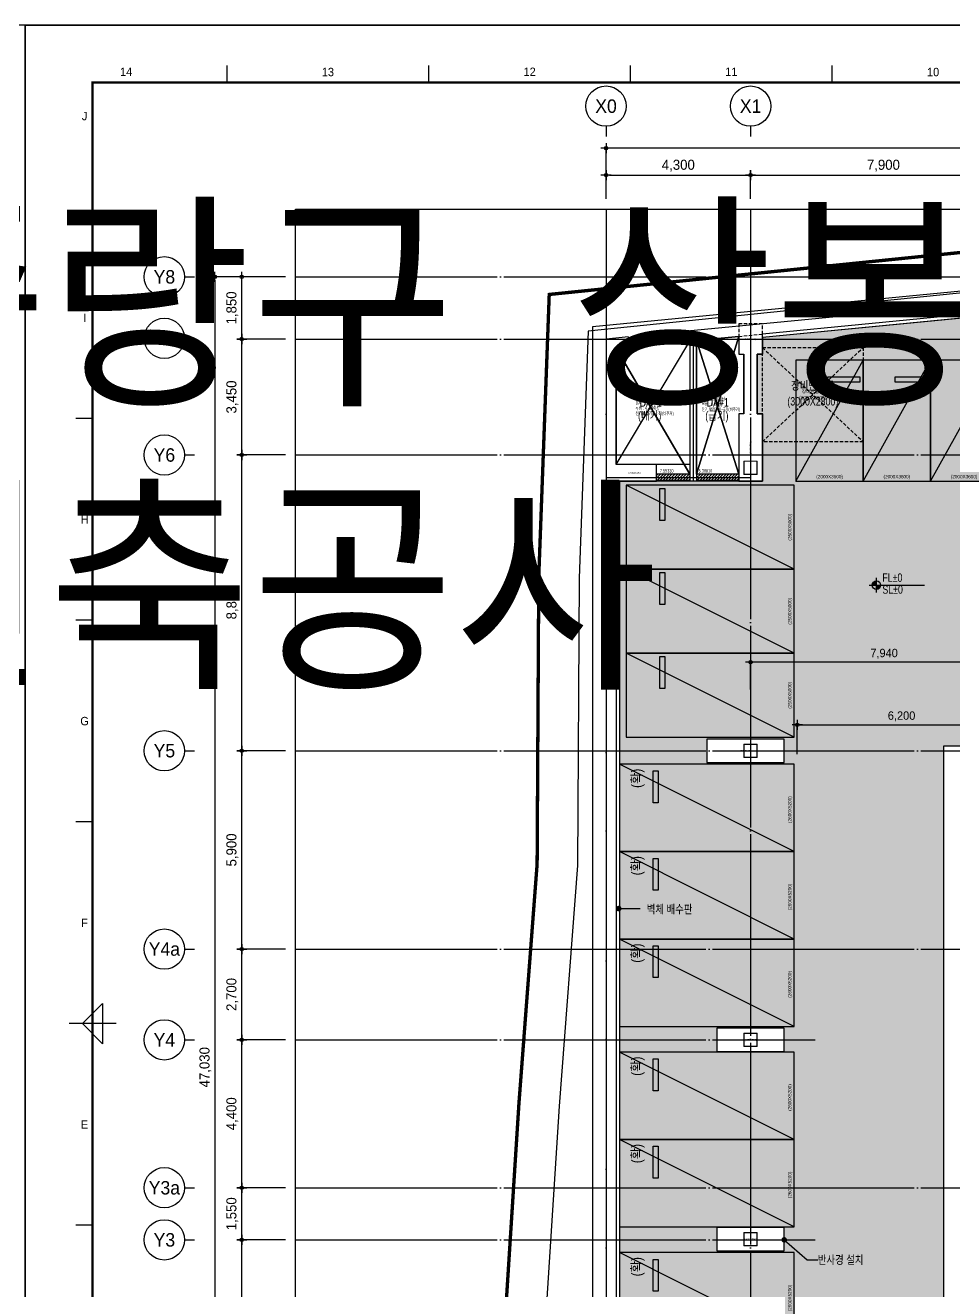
# Model space of a CAD drawing. Header units: millimetres. Extents: x 0 to 1390178, y 0 to 110113.
# Drawn here: x 84000 to 111612, y 21755 to 59400 of the extents above; entities that cross this region are included whole.
import ezdxf
from ezdxf.enums import TextEntityAlignment as Align
from ezdxf.xclip import XClip

# ---------------------------------------------------------------- set-up
doc = ezdxf.new("R2018")
doc.units = ezdxf.units.MM
doc.header["$LTSCALE"] = 100
doc.header["$XCLIPFRAME"] = 0
for name, pattern in [('X - 평면도$0$CEN', [62, 60, -1, 0, -1]), ('X - 평면도$0$HID', [1.5, 1, -0.5]), ('X - 평면도$0$PHANTOM2', [50, 40, -2, 2, -2, 2, -2])]:
    doc.linetypes.add(name, pattern=pattern)
doc.layers.get('DEFPOINTS').update_dxf_attribs({"color": 145})
for name, color, linetype in [('AA-XXXX-DIMS', 7, 'Continuous'), ('AA-XXXX-TEXT', 3, 'Continuous'), ('DIM', 7, 'Continuous'), ('SYM', 7, 'Continuous'), ('X - SHEET$0$AA-BORD-FORM', 7, 'Continuous'), ('X - SHEET$0$AA-BORD-TEXT', 3, 'Continuous'), ('X - 평면도$0$! □-COL', 2, 'Continuous'), ('X - 평면도$0$0-구역계', 1, 'Continuous'), ('X - 평면도$0$A-FIN', 8, 'Continuous'), ('X - 평면도$0$A-OPEN', 9, 'X - 평면도$0$CEN'), ('X - 평면도$0$AA-EL-PCN4', 4, 'Continuous'), ('X - 평면도$0$AA-WAXM-BLOK', 3, 'Continuous'), ('X - 평면도$0$AA-WAXM-CONC', 2, 'Continuous'), ('X - 평면도$0$AA-XXXX-CNTL', 1, 'X - 평면도$0$CEN'), ('X - 평면도$0$AA-XXXX-FINL', 6, 'Continuous'), ('X - 평면도$0$AA-XXXX-PARK', 8, 'Continuous'), ('X - 평면도$0$AA-XXXX-PATT', 8, 'Continuous'), ('X - 평면도$0$H7', 7, 'X - 평면도$0$HID'), ('X - 평면도$0$TEXT', 3, 'Continuous'), ('X - 평면도$0$벽배수판', 6, 'Continuous'), ('X - 평면도$0$장비반입구', 7, 'X - 평면도$0$HID')]:
    doc.layers.add(name, color=color, linetype=linetype)
doc.layers.add('X - 평면도$0$AA-XXXX-H', color=195, linetype='Continuous', plot=False)
doc.layers.add('X - 평면도$0$DEFPOINT', color=163, linetype='Continuous', plot=False)
doc.styles.add('HAUD01', font='Dotum.ttf')
doc.styles.get("Standard").update_dxf_attribs({"font": 'Dotum.ttf'})
doc.styles.add('X - SHEET$0$HAUD01', font='Dotum.ttf')
doc.styles.add('X - 평면도$0$HAUD01', font='Dotum.ttf')
doc.styles.add('X - 평면도$0$STANDARD', font='Dotum.ttf')
doc.dimstyles.new('HAUD-100', dxfattribs={"dimscale": 100, "dimtxt": 3, "dimasz": 1, "dimexe": 0, "dimexo": 3, "dimgap": 1, "dimtad": 1, "dimdec": 0, "dimdsep": 46, "dimlunit": 6, "dimtxsty": 'HAUD01', "dimblk": 'DIMDOT', "dimcen": 2.5, "dimdle": 1.5, "dimclrd": 7, "dimclre": 7, "dimclrt": 3, "dimadec": 0, "dimazin": 0, "dimtfac": 1, "dimtdec": 0, "dimtix": 1, "dimtmove": 2, "dimatfit": 3, "dimfxl": 1, "dimtvp": 1, "dimtolj": 1, "dimtzin": 0, "dimarcsym": 0})
doc.dimstyles.new('HAUD-80', dxfattribs={"dimscale": 100, "dimtxt": 2.5, "dimasz": 0.5, "dimexe": 0, "dimexo": 1.5, "dimgap": 1, "dimtad": 1, "dimdec": 0, "dimdsep": 46, "dimlunit": 6, "dimtxsty": 'HAUD01', "dimblk": 'Z_DOT', "dimcen": 2.5, "dimdle": 1.5, "dimclrd": 7, "dimclre": 7, "dimclrt": 4, "dimadec": 0, "dimazin": 0, "dimtfac": 1, "dimtdec": 0, "dimtix": 1, "dimtmove": 2, "dimatfit": 3, "dimfxl": 1, "dimtvp": 1, "dimtolj": 1, "dimtzin": 0, "dimarcsym": 0})

# ---------------------------------------------------------------- blocks, each defined once
blk = doc.blocks.new('X - SHEET$0$HAUDsheetV')
at = {"layer": 'X - SHEET$0$AA-BORD-FORM', "color": 2}
for p, q in [((61, 577), (61, 582)), ((121, 577), (121, 582)), ((181, 577), (181, 582)), ((241, 577), (241, 582)), ((21, 537), (16, 537)), ((21, 477), (16, 477)), ((21, 417), (16, 417)), ((21, 357), (16, 357)), ((28, 297), (14, 297)), ((21, 237), (16, 237))]:
    blk.add_line(p, q, dxfattribs=at)
at = {"layer": 'X - SHEET$0$AA-BORD-FORM', "color": 1}
blk.add_lwpolyline([(1, 0), (841, 0), (841, 594), (1, 594)], close=True, dxfattribs=at)
at = {"layer": 'X - SHEET$0$AA-BORD-FORM', "color": 2, "const_width": 0.682}
blk.add_lwpolyline([(21, 17), (21, 577), (821, 577), (821, 17)], close=True, dxfattribs=at)
at = {"layer": 'X - SHEET$0$AA-BORD-FORM', "color": 2}
blk.add_lwpolyline([(24, 291), (18, 297), (24, 303)], close=True, dxfattribs=at)
at = {"layer": 'X - SHEET$0$AA-BORD-TEXT', "color": 7, "style": 'X - SHEET$0$HAUD01'}
for s, p in [('14', (31, 580.17)), ('13', (91, 580.1)), ('12', (151, 580.17)), ('11', (211, 580.17)), ('10', (271, 580.1)), ('J', (18.63, 567)), ('I', (18.67, 507)), ('H', (18.63, 447)), ('G', (18.63, 387)), ('F', (18.61, 327)), ('E', (18.61, 267))]:
    blk.add_text(s, height=2.5, dxfattribs=at).set_placement(p, align=Align.MIDDLE_CENTER)
at = {"layer": 'X - SHEET$0$AA-BORD-TEXT', "color": 3, "style": 'X - SHEET$0$HAUD01'}
for tag, p in [('PJCode', (786, 567.94)), ('작성자', (786.11, 194.82)), ('검토자', (786.11, 181.82)), ('최종검토자', (786.11, 168.82)), ('승인자', (786.11, 155.82)), ('일자', (786.83, 144.02)), ('개정번호', (812, 65.92))]:
    blk.add_attdef(tag, text='', height=3, dxfattribs=at).set_placement(p, align=Align.MIDDLE_CENTER)
at = {"layer": 'X - SHEET$0$AA-BORD-TEXT', "color": 3, "lineweight": 30, "flags": 104}
blk.add_attdef('PJTitle', text='', height=4, dxfattribs=at).set_placement((787.25, 536.62), align=Align.MIDDLE_CENTER)
blk = doc.blocks.new('X - SHEET')
ref = blk.add_blockref('X - SHEET$0$HAUDsheetV', (-100, 0), dxfattribs=dict(xscale=100, yscale=100, zscale=100))
lines = blk.add_mtext('중랑구 상봉동 116-49번지 일원 2030 청년주택 \\P신축공사', dxfattribs={"layer": 'X - SHEET$0$AA-BORD-TEXT', "color": 3, "insert": (78625, 53662), "char_height": 5056.52, "attachment_point": 1})
ref.add_attrib('PJTitle', '', (78625, 53662), dxfattribs={"flags": 104}).embed_mtext(lines)
blk = doc.blocks.new('DIMDOT')
at = {"layer": 'AA-XXXX-DIMS'}
for p, q in [((-1.5, 0), (1.5, 0)), ((0, -1.5), (0, 1.5))]:
    blk.add_line(p, q, dxfattribs=at)
for radius in [0.5, 0.25]:
    blk.add_circle((0, 0), radius, dxfattribs=at)
blk = doc.blocks.new('*D262')
at = {"color": 7, "lineweight": -2, "transparency": 16777216}
for p, q in [((-41817, 35787), (-41817, 36498)), ((-41717, 36498), (-34017, 36498)), ((-33917, 35787), (-33917, 36498))]:
    blk.add_line(p, q, dxfattribs=at)
at = {"layer": 'DEFPOINTS', "color": 0, "transparency": 16777216}
for p in [(-33917, 36498), (-41817, 35487, 0), (-33917, 35487, 0)]:
    blk.add_point(p, dxfattribs=at)
at = {"color": 7, "lineweight": -2, "transparency": 16777216, "xscale": 100, "yscale": 100, "zscale": 100, "rotation": 180}
blk.add_blockref('DIMDOT', (-41817, 36498), dxfattribs=at)
at = {"color": 7, "lineweight": -2, "transparency": 16777216, "xscale": 100, "yscale": 100, "zscale": 100}
blk.add_blockref('DIMDOT', (-33917, 36498), dxfattribs=at)
at = {"color": 3, "transparency": 16777216, "insert": (-37867, 36777), "char_height": 300, "attachment_point": 5, "style": 'HAUD01'}
blk.add_mtext('\\A1;7,900', dxfattribs=at)
blk = doc.blocks.new('*D263')
at = {"color": 7, "lineweight": -2, "transparency": 16777216}
for p, q in [((-46117, 35787), (-46117, 36498)), ((-46017, 36498), (-41917, 36498)), ((-41817, 35787), (-41817, 36498))]:
    blk.add_line(p, q, dxfattribs=at)
at = {"layer": 'DEFPOINTS', "color": 0, "transparency": 16777216}
for p in [(-41817, 36498), (-46117, 35487, 0), (-41817, 35487, 0)]:
    blk.add_point(p, dxfattribs=at)
at = {"color": 7, "lineweight": -2, "transparency": 16777216, "xscale": 100, "yscale": 100, "zscale": 100, "rotation": 180}
blk.add_blockref('DIMDOT', (-46117, 36498), dxfattribs=at)
at = {"color": 7, "lineweight": -2, "transparency": 16777216, "xscale": 100, "yscale": 100, "zscale": 100}
blk.add_blockref('DIMDOT', (-41817, 36498), dxfattribs=at)
at = {"color": 3, "transparency": 16777216, "insert": (-43967, 36777), "char_height": 300, "attachment_point": 5, "style": 'HAUD01'}
blk.add_mtext('\\A1;4,300', dxfattribs=at)
blk = doc.blocks.new('*D264')
at = {"color": 7, "lineweight": -2, "transparency": 16777216}
for p, q in [((-46117, 35787), (-46117, 37298)), ((-1667, 37298), (-46017, 37298)), ((-1567, 35787), (-1567, 37298))]:
    blk.add_line(p, q, dxfattribs=at)
at = {"layer": 'DEFPOINTS', "color": 0, "transparency": 16777216}
for p in [(-46117, 37298), (-46117, 35487, 0), (-1567, 35487, 0)]:
    blk.add_point(p, dxfattribs=at)
at = {"color": 7, "lineweight": -2, "transparency": 16777216, "xscale": 100, "yscale": 100, "zscale": 100, "rotation": 180}
blk.add_blockref('DIMDOT', (-46117, 37298), dxfattribs=at)
at = {"color": 7, "lineweight": -2, "transparency": 16777216, "xscale": 100, "yscale": 100, "zscale": 100}
blk.add_blockref('DIMDOT', (-1567, 37298), dxfattribs=at)
at = {"color": 3, "transparency": 16777216, "insert": (-23842, 37577), "char_height": 300, "attachment_point": 5, "style": 'HAUD01'}
blk.add_mtext('\\A1;44,550', dxfattribs=at)
blk = doc.blocks.new('*D270')
at = {"color": 7, "lineweight": -2, "transparency": 16777216}
for p, q in [((-55653, 31621), (-56953, 31621)), ((-56953, 28271), (-56953, 31521)), ((-55653, 28171), (-56953, 28171))]:
    blk.add_line(p, q, dxfattribs=at)
at = {"layer": 'DEFPOINTS', "color": 0, "transparency": 16777216}
for p in [(-56953, 31621), (-55353, 31621, 0), (-55353, 28171, 0)]:
    blk.add_point(p, dxfattribs=at)
at = {"color": 7, "lineweight": -2, "transparency": 16777216, "xscale": 100, "yscale": 100, "zscale": 100}
for p, rotation in [((-56953, 31621), 90), ((-56953, 28171), 270)]:
    blk.add_blockref('DIMDOT', p, dxfattribs=dict(at, rotation=rotation))
at = {"color": 3, "transparency": 16777216, "insert": (-57232, 29896), "char_height": 300, "attachment_point": 5, "rotation": 90, "style": 'HAUD01'}
blk.add_mtext('\\A1;3,450', dxfattribs=at)
blk = doc.blocks.new('*D271')
at = {"color": 7, "lineweight": -2, "transparency": 16777216}
for p, q in [((-55653, 33471), (-57753, 33471)), ((-57753, 33371), (-57753, -13459)), ((-55653, -13559), (-57753, -13559))]:
    blk.add_line(p, q, dxfattribs=at)
at = {"layer": 'DEFPOINTS', "color": 0, "transparency": 16777216}
for p in [(-55353, 33471, 0), (-57753, -13559), (-55353, -13559, 0)]:
    blk.add_point(p, dxfattribs=at)
at = {"color": 7, "lineweight": -2, "transparency": 16777216, "xscale": 100, "yscale": 100, "zscale": 100}
for p, rotation in [((-57753, 33471), 90), ((-57753, -13559), 270)]:
    blk.add_blockref('DIMDOT', p, dxfattribs=dict(at, rotation=rotation))
at = {"color": 3, "transparency": 16777216, "insert": (-58032, 9956), "char_height": 300, "attachment_point": 5, "rotation": 90, "style": 'HAUD01'}
blk.add_mtext('\\A1;47,030', dxfattribs=at)
blk = doc.blocks.new('*D272')
at = {"color": 7, "lineweight": -2, "transparency": 16777216}
for p, q in [((-55653, 33471), (-56953, 33471)), ((-56953, 31721), (-56953, 33371)), ((-55653, 31621), (-56953, 31621))]:
    blk.add_line(p, q, dxfattribs=at)
at = {"layer": 'DEFPOINTS', "color": 0, "transparency": 16777216}
for p in [(-56953, 33471), (-55353, 33471, 0), (-55353, 31621, 0)]:
    blk.add_point(p, dxfattribs=at)
at = {"color": 7, "lineweight": -2, "transparency": 16777216, "xscale": 100, "yscale": 100, "zscale": 100}
for p, rotation in [((-56953, 33471), 90), ((-56953, 31621), 270)]:
    blk.add_blockref('DIMDOT', p, dxfattribs=dict(at, rotation=rotation))
at = {"color": 3, "transparency": 16777216, "insert": (-57232, 32546), "char_height": 300, "attachment_point": 5, "rotation": 90, "style": 'HAUD01'}
blk.add_mtext('\\A1;1,850', dxfattribs=at)
blk = doc.blocks.new('*D273')
at = {"color": 7, "lineweight": -2, "transparency": 16777216}
for p, q in [((-55653, 28171), (-56953, 28171)), ((-56953, 19471), (-56953, 28071)), ((-55653, 19371), (-56953, 19371))]:
    blk.add_line(p, q, dxfattribs=at)
at = {"layer": 'DEFPOINTS', "color": 0, "transparency": 16777216}
for p in [(-56953, 28171), (-55353, 28171, 0), (-55353, 19371, 0)]:
    blk.add_point(p, dxfattribs=at)
at = {"color": 7, "lineweight": -2, "transparency": 16777216, "xscale": 100, "yscale": 100, "zscale": 100}
for p, rotation in [((-56953, 28171), 90), ((-56953, 19371), 270)]:
    blk.add_blockref('DIMDOT', p, dxfattribs=dict(at, rotation=rotation))
at = {"color": 3, "transparency": 16777216, "insert": (-57232, 23771), "char_height": 300, "attachment_point": 5, "rotation": 90, "style": 'HAUD01'}
blk.add_mtext('\\A1;8,800', dxfattribs=at)
blk = doc.blocks.new('*D274')
at = {"color": 7, "lineweight": -2, "transparency": 16777216}
for p, q in [((-55653, 6371), (-56953, 6371)), ((-56953, 4921), (-56953, 6271)), ((-55653, 4821), (-56953, 4821))]:
    blk.add_line(p, q, dxfattribs=at)
at = {"layer": 'DEFPOINTS', "color": 0, "transparency": 16777216}
for p in [(-56953, 6371), (-55353, 6371, 0), (-55353, 4821, 0)]:
    blk.add_point(p, dxfattribs=at)
at = {"color": 7, "lineweight": -2, "transparency": 16777216, "xscale": 100, "yscale": 100, "zscale": 100}
for p, rotation in [((-56953, 6371), 90), ((-56953, 4821), 270)]:
    blk.add_blockref('DIMDOT', p, dxfattribs=dict(at, rotation=rotation))
at = {"color": 3, "transparency": 16777216, "insert": (-57232, 5596), "char_height": 300, "attachment_point": 5, "rotation": 90, "style": 'HAUD01'}
blk.add_mtext('\\A1;1,550', dxfattribs=at)
blk = doc.blocks.new('*D275')
at = {"color": 7, "lineweight": -2, "transparency": 16777216}
for p, q in [((-55653, 4821), (-56953, 4821)), ((-56953, -879), (-56953, 4721)), ((-55653, -979), (-56953, -979))]:
    blk.add_line(p, q, dxfattribs=at)
at = {"layer": 'DEFPOINTS', "color": 0, "transparency": 16777216}
for p in [(-56953, 4821), (-55353, 4821, 0), (-55353, -979, 0)]:
    blk.add_point(p, dxfattribs=at)
at = {"color": 7, "lineweight": -2, "transparency": 16777216, "xscale": 100, "yscale": 100, "zscale": 100}
for p, rotation in [((-56953, 4821), 90), ((-56953, -979), 270)]:
    blk.add_blockref('DIMDOT', p, dxfattribs=dict(at, rotation=rotation))
at = {"color": 3, "transparency": 16777216, "insert": (-57232, 1921), "char_height": 300, "attachment_point": 5, "rotation": 90, "style": 'HAUD01'}
blk.add_mtext('\\A1;5,800', dxfattribs=at)
blk = doc.blocks.new('*D277')
at = {"color": 7, "lineweight": -2, "transparency": 16777216}
for p, q in [((-55653, 19371), (-56953, 19371)), ((-56953, 13571), (-56953, 19271)), ((-55653, 13471), (-56953, 13471))]:
    blk.add_line(p, q, dxfattribs=at)
at = {"layer": 'DEFPOINTS', "color": 0, "transparency": 16777216}
for p in [(-56953, 19371), (-55353, 19371, 0), (-55353, 13471, 0)]:
    blk.add_point(p, dxfattribs=at)
at = {"color": 7, "lineweight": -2, "transparency": 16777216, "xscale": 100, "yscale": 100, "zscale": 100}
for p, rotation in [((-56953, 19371), 90), ((-56953, 13471), 270)]:
    blk.add_blockref('DIMDOT', p, dxfattribs=dict(at, rotation=rotation))
at = {"color": 3, "transparency": 16777216, "insert": (-57232, 16421), "char_height": 300, "attachment_point": 5, "rotation": 90, "style": 'HAUD01'}
blk.add_mtext('\\A1;5,900', dxfattribs=at)
blk = doc.blocks.new('*D278')
at = {"color": 7, "lineweight": -2, "transparency": 16777216}
for p, q in [((-55653, 10771), (-56953, 10771)), ((-56953, 6471), (-56953, 10671)), ((-55653, 6371), (-56953, 6371))]:
    blk.add_line(p, q, dxfattribs=at)
at = {"layer": 'DEFPOINTS', "color": 0, "transparency": 16777216}
for p in [(-56953, 10771), (-55353, 10771, 0), (-55353, 6371, 0)]:
    blk.add_point(p, dxfattribs=at)
at = {"color": 7, "lineweight": -2, "transparency": 16777216, "xscale": 100, "yscale": 100, "zscale": 100}
for p, rotation in [((-56953, 10771), 90), ((-56953, 6371), 270)]:
    blk.add_blockref('DIMDOT', p, dxfattribs=dict(at, rotation=rotation))
at = {"color": 3, "transparency": 16777216, "insert": (-57232, 8571), "char_height": 300, "attachment_point": 5, "rotation": 90, "style": 'HAUD01'}
blk.add_mtext('\\A1;4,400', dxfattribs=at)
blk = doc.blocks.new('*D279')
at = {"color": 7, "lineweight": -2, "transparency": 16777216}
for p, q in [((-55653, 13471), (-56953, 13471)), ((-56953, 10871), (-56953, 13371)), ((-55653, 10771), (-56953, 10771))]:
    blk.add_line(p, q, dxfattribs=at)
at = {"layer": 'DEFPOINTS', "color": 0, "transparency": 16777216}
for p in [(-56953, 13471), (-55353, 13471, 0), (-55353, 10771, 0)]:
    blk.add_point(p, dxfattribs=at)
at = {"color": 7, "lineweight": -2, "transparency": 16777216, "xscale": 100, "yscale": 100, "zscale": 100}
for p, rotation in [((-56953, 13471), 90), ((-56953, 10771), 270)]:
    blk.add_blockref('DIMDOT', p, dxfattribs=dict(at, rotation=rotation))
at = {"color": 3, "transparency": 16777216, "insert": (-57232, 12121), "char_height": 300, "attachment_point": 5, "rotation": 90, "style": 'HAUD01'}
blk.add_mtext('\\A1;2,700', dxfattribs=at)
blk = doc.blocks.new('Z_DOT')
at = {"layer": 'DIM', "color": 0}
for p, q in [((-3, 0), (3, 0)), ((0, -3), (0, 3))]:
    blk.add_line(p, q, dxfattribs=at)
for radius in [1.05, 0.525]:
    blk.add_circle((0, 0), radius, dxfattribs=at)
blk = doc.blocks.new('*D31')
at = {"layer": 'DEFPOINTS', "color": 0, "transparency": 16777216}
for p in [(113162, 38591), (106962, 37570), (113162, 37570)]:
    blk.add_point(p, dxfattribs=at)
at = {"layer": 'DIM', "color": 7, "lineweight": -2, "transparency": 16777216}
for p, q in [((106962, 37720), (106962, 38591)), ((107012, 38591), (113112, 38591)), ((113162, 37720), (113162, 38591))]:
    blk.add_line(p, q, dxfattribs=at)
at = {"layer": 'DIM', "color": 7, "lineweight": -2, "transparency": 16777216, "xscale": 50, "yscale": 50, "zscale": 50, "rotation": 180}
blk.add_blockref('Z_DOT', (106962, 38591), dxfattribs=at)
at = {"layer": 'DIM', "color": 7, "lineweight": -2, "transparency": 16777216, "xscale": 50, "yscale": 50, "zscale": 50}
blk.add_blockref('Z_DOT', (113162, 38591), dxfattribs=at)
at = {"layer": 'DIM', "color": 4, "transparency": 16777216, "insert": (110062, 38841), "char_height": 250, "attachment_point": 5, "style": 'HAUD01'}
blk.add_mtext('\\A1;6,200', dxfattribs=at)
blk = doc.blocks.new('X - 평면도$0$A$C2C986C9A')
at = {"layer": 'X - 평면도$0$DEFPOINT'}
for p, q in [((2450, 3809), (1195, -290)), ((-1200, 0), (995, 3669)), ((995, -290), (-1200, 3457)), ((2450, -290), (1195, 3688))]:
    blk.add_line(p, q, dxfattribs=at)
blk.add_lwpolyline([(2450, 3809), (2450, 3280), (2600, 3280), (2600, 1500), (2450, 1500), (2450, -290), (1195, -290), (1195, 3688)], close=True, dxfattribs=at)
blk.add_lwpolyline([(995, 0), (-1200, 0), (-1200, 3457), (995, 3669), (995, 0)], dxfattribs=at)
at = {"layer": 'X - 평면도$0$DEFPOINT', "style": 'X - 평면도$0$HAUD01', "width": 0.7}
for s, p in [('DA : 2.2㎡이상', (-621, 1826)), ('DA : 2.5㎡이상', (1350, 1946)), ('루버 : 4.4㎡이상', (-621, 1671)), ('전기,발전기실-배기(비주거)', (-621, 1516)), ('루버 : 5㎡이상', (1350, 1791)), ('전기,발전기실-급기(비주거)', (1350, 1636)), (' 7.55330', (70, -191)), (' 5.38810', (1223, -191))]:
    blk.add_text(s, height=100, dxfattribs=at).set_placement(p, align=Align.MIDDLE_LEFT)
blk = doc.blocks.new('X - 평면도$0$A$C1F6A04A41')
at = {"layer": 'X - 평면도$0$AA-XXXX-PARK', "ltscale": 5}
blk.add_line((0, 100), (2500, 5100), dxfattribs=at)
for points in [[(0, 100), (2500, 100), (2500, 5100), (0, 5100)], [(2400, 4100), (2400, 3950), (1450, 3950), (1450, 4100)]]:
    blk.add_lwpolyline(points, close=True, dxfattribs=at)
at = {"layer": 'X - 평면도$0$DEFPOINT', "style": 'X - 평면도$0$HAUD01', "width": 0.9}
blk.add_text('(2500X5000)', height=100, dxfattribs=at).set_placement((1250, 236), align=Align.MIDDLE_CENTER)
blk = doc.blocks.new('X - 평면도$0$A$C6BC81B62')
at = {"layer": 'X - 평면도$0$AA-XXXX-PARK'}
blk.add_line((0, 2600), (5200, 0), dxfattribs=at)
for points in [[(0, 2600), (0, 0), (5200, 0), (5200, 2600)], [(4200, 200), (4050, 200), (4050, 1150), (4200, 1150)]]:
    blk.add_lwpolyline(points, close=True, dxfattribs=at)
at = {"layer": 'X - 평면도$0$DEFPOINT', "style": 'X - 평면도$0$HAUD01', "width": 0.9}
blk.add_text('(2600X5200)', height=100, rotation=270, dxfattribs=at).set_placement((136, 1350), align=Align.MIDDLE_CENTER)
at = {"layer": 'X - 평면도$0$TEXT', "style": 'X - 평면도$0$HAUD01', "width": 0.9}
blk.add_text('(확)', height=300, rotation=270, dxfattribs=at).set_placement((4694, 419), align=Align.MIDDLE_CENTER)
blk = doc.blocks.new('X - 평면도$0$A$C131C07CB')
at = {"layer": 'X - 평면도$0$0-구역계', "color": 1, "linetype": 'X - 평면도$0$PHANTOM2', "const_width": 100, "flags": 128}
blk.add_lwpolyline([(50108, 50546), (32940, 50631), (27658, 50496), (20509, 50187), (2300, 48329), (1988, 39918), (1940, 31390), (1399, 24265), (272, 6596), (50, 108), (11256, 50), (11486, 6795), (29909, 7122), (29397, 12805), (50106, 15382)], close=True, dxfattribs=at)
at = {"layer": 'X - 평면도$0$DEFPOINT'}
for points in [[(50108, 50546), (32940, 50631), (27658, 50496), (20509, 50187), (2300, 48329), (1988, 39918), (1940, 31390), (1399, 24265), (272, 6596), (50, 108), (11256, 50), (11486, 6795), (29909, 7122), (29397, 12805), (50106, 15382)], [(48908, 49352), (32952, 49431), (27700, 49296), (20596, 48990), (3461, 47241), (3188, 39892), (3140, 31341), (2596, 24182), (1470, 6537), (1291, 1301), (10096, 1256), (10325, 7974), (28598, 8299), (28098, 13852), (48906, 16442)]]:
    blk.add_lwpolyline(points, close=True, dxfattribs=at)
blk = doc.blocks.new('X - 평면도$0$A$C74ea2da9')
at = {"layer": 'X - 평면도$0$AA-XXXX-PARK', "ltscale": 5}
blk.add_line((-2000, 0), (0, 3600), dxfattribs=at)
for points in [[(-2000, 0), (0, 0), (0, 3600), (-2000, 3600)], [(-100, 3100), (-100, 2950), (-1050, 2950), (-1050, 3100)]]:
    blk.add_lwpolyline(points, close=True, dxfattribs=at)
at = {"layer": 'X - 평면도$0$DEFPOINT', "style": 'X - 평면도$0$HAUD01', "width": 0.9}
blk.add_text('(2000X3600)', height=100, dxfattribs=at).set_placement((-1000, 136), align=Align.MIDDLE_CENTER)
blk = doc.blocks.new('X - 평면도$0$A$C58FF4633')
at = {"layer": 'X - 평면도$0$장비반입구'}
for p, q in [((0, 2800), (3000, 0)), ((0, 0), (3000, 2800))]:
    blk.add_line(p, q, dxfattribs=at)
blk.add_lwpolyline([(3000, 2800), (3000, 0), (0, 0), (0, 2800)], close=True, dxfattribs=at)
at = {"layer": 'X - 평면도$0$DEFPOINT', "style": 'X - 평면도$0$HAUD01'}
for s, p in [('장비반입구', (1494, 1444)), ('(3000X2800)', (1494, 1263))]:
    blk.add_text(s, height=100, dxfattribs=at).set_placement(p, align=Align.CENTER)
blk = doc.blocks.new('X - 평면도$0$ㅁ-400X400X9X9')
at = {"layer": 'X - 평면도$0$! □-COL', "lineweight": 9, "flags": 128}
for points in [[(143814, 359875), (144214, 359875), (144214, 359884), (143814, 359884)], [(143814, 359493), (143823, 359493), (143823, 359875), (143814, 359875)], [(144214, 359493), (144205, 359493), (144205, 359875), (144214, 359875)], [(143814, 359493), (144214, 359493), (144214, 359484), (143814, 359484)]]:
    blk.add_lwpolyline(points, close=True, dxfattribs=at)
blk = doc.blocks.new('X - 평면도$0$ㅁ-310X310X9X9')
at = {"layer": 'X - 평면도$0$! □-COL', "lineweight": 9, "elevation": 0, "flags": 128}
for points in [[(295854, -66584), (296164, -66584), (296164, -66575), (295854, -66575)], [(295854, -66876), (295863, -66876), (295863, -66584), (295854, -66584)], [(296164, -66876), (296155, -66876), (296155, -66584), (296164, -66584)], [(295854, -66876), (296164, -66876), (296164, -66885), (295854, -66885)]]:
    blk.add_lwpolyline(points, close=True, dxfattribs=at)
blk = doc.blocks.new('X - 평면도$0$ㅁ-480X310X9X9')
at = {"layer": 'X - 평면도$0$! □-COL', "lineweight": 9, "elevation": 0, "flags": 128}
for points in [[(295854, -66584), (296164, -66584), (296164, -66575), (295854, -66575)], [(295854, -67046), (295863, -67046), (295863, -66584), (295854, -66584)], [(296164, -67046), (296155, -67046), (296155, -66584), (296164, -66584)], [(295854, -67046), (296164, -67046), (296164, -67055), (295854, -67055)]]:
    blk.add_lwpolyline(points, close=True, dxfattribs=at)
blk = doc.blocks.new('X - 평면도$0$A$Cb11c32c7')
at = {"layer": 'X - 평면도$0$AA-XXXX-H'}
blk.add_lwpolyline([(-9, 154, 0.414214), (-31, 176), (-202, 176), (-202, 205), (202, 205), (202, 176), (31, 176, 0.414214), (9, 154), (9, -159, 0.414214), (31, -181), (202, -181), (202, -209), (-202, -209), (-202, -181), (-31, -181, 0.414214), (-9, -159)], format="xyb", close=True, dxfattribs=at)
at = {"layer": 'X - 평면도$0$DEFPOINT', "color": 195}
for p, q in [((-202, 176), (-202, -181)), ((202, 176), (202, -181))]:
    blk.add_line(p, q, dxfattribs=at)
blk = doc.blocks.new('X - 평면도$0$A$C3919c76b')
for p in [(-77388, 54393), (-70922, 54393), (-62388, 54396), (-70913, 47796), (-62388, 47796), (-77388, 44383), (-70913, 44383)]:
    blk.add_blockref('X - 평면도$0$A$Cb11c32c7', p)
at = {"rotation": 90}
blk.add_blockref('X - 평면도$0$A$Cb11c32c7', (-77388, 47793), dxfattribs=at)
blk = doc.blocks.new('X - 평면도$0$A$C69CA1AF6')
for name, p in [('X - 평면도$0$ㅁ-310X310X9X9', (-329926, 98351, 0)), ('X - 평면도$0$ㅁ-400X400X9X9', (-185832, -331893)), ('X - 평면도$0$ㅁ-400X400X9X9', (-177932, -331893)), ('X - 평면도$0$A$C3919c76b', (43361, -33202)), ('X - 평면도$0$ㅁ-480X310X9X9', (-309726, 86286, 0)), ('X - 평면도$0$ㅁ-400X400X9X9', (-185832, -340313)), ('X - 평면도$0$ㅁ-400X400X9X9', (-149832, -340313)), ('X - 평면도$0$ㅁ-400X400X9X9', (-149832, -346213)), ('X - 평면도$0$ㅁ-310X310X9X9', (-310176, 80031, 0)), ('X - 평면도$0$ㅁ-400X400X9X9', (-185832, -348913)), ('X - 평면도$0$ㅁ-400X400X9X9', (-149832, -351193)), ('X - 평면도$0$ㅁ-400X400X9X9', (-176042, -353353)), ('X - 평면도$0$ㅁ-400X400X9X9', (-170892, -353353)), ('X - 평면도$0$ㅁ-400X400X9X9', (-185832, -354843)), ('X - 평면도$0$ㅁ-400X400X9X9', (-185832, -360743)), ('X - 평면도$0$ㅁ-400X400X9X9', (-177042, -361263)), ('X - 평면도$0$ㅁ-400X400X9X9', (-170892, -361263))]:
    blk.add_blockref(name, p)
for name, p, rotation in [('X - 평면도$0$ㅁ-480X310X9X9', (-86342, -285388, 0), 90), ('X - 평면도$0$ㅁ-480X310X9X9', (-81332, -285388, 0), 90), ('X - 평면도$0$ㅁ-400X400X9X9', (-101704, -371124), 9.582629357068267)]:
    blk.add_blockref(name, p, dxfattribs=dict(rotation=rotation))
blk = doc.blocks.new('*U1035')
at = {"layer": 'X - 평면도$0$AA-WAXM-CONC'}
for p, q in [((0, 529), (0, 0)), ((700, 0), (700, 597)), ((0, 0), (0, 0)), ((0, 0), (150, 0)), ((550, 0), (700, 0))]:
    blk.add_line(p, q, dxfattribs=at)
at = {"layer": 'X - 평면도$0$H7'}
for p, q in [((700, 900), (0, 900)), ((0, 900), (0, 529)), ((700, 597), (700, 900))]:
    blk.add_line(p, q, dxfattribs=at)
at = {"layer": 'X - 평면도$0$DEFPOINT', "style": 'X - 평면도$0$STANDARD'}
blk.add_text('(700X900)', height=50, dxfattribs=at).set_placement((350, 450), align=Align.MIDDLE_CENTER)
blk = doc.blocks.new('X - 평면도$0$A$Cd520b64d')
at = {"layer": 'X - 평면도$0$AA-WAXM-CONC'}
for p, q in [((-26952, 33871), (-46517, 31984)), ((-26918, 33171), (-41467, 31768)), ((-46517, 31984), (-46517, -13959)), ((-42167, 31700), (-43422, 31579)), ((-43622, 31560), (-45817, 31348)), ((-45817, 31348), (-45817, 27891)), ((-43622, 31560), (-43622, 27391)), ((-43422, 31579), (-43422, 27391)), ((-42017, 29391), (-42017, 31171)), ((-41617, 29391), (-41617, 31171)), ((-45817, 27391), (-45817, -8209)), ((-43422, 27391), (-43622, 27391))]:
    blk.add_line(p, q, dxfattribs=at)
at = {"layer": 'X - 평면도$0$DEFPOINT', "linetype": 'X - 평면도$0$HID'}
blk.add_line((-42167, 31700), (-41467, 31768), dxfattribs=at)
blk.add_blockref('*U1035', (-42167, 31171))
blk = doc.blocks.new('X - 평면도$0$B4~1F_COL')
at = {"layer": 'X - 평면도$0$AA-WAXM-CONC'}
for p, q in [((-84178, -36177), (-86478, -36177)), ((-86478, -36177), (-86478, -36877)), ((-84178, -36877), (-84178, -36177)), ((-86478, -36877), (-84178, -36877))]:
    blk.add_line(p, q, dxfattribs=at)
for points in [[(-85378, -26507), (-85528, -26507), (-85528, -28507), (-84828, -28507), (-84828, -26507), (-84978, -26507)], [(-89178, -28507), (-87978, -28507), (-87978, -28007), (-89178, -28007)]]:
    blk.add_lwpolyline(points, dxfattribs=at)
for points in [[(-84178, -45477), (-84178, -44777), (-86178, -44777), (-86178, -45477)], [(-86178, -51407), (-84178, -51407), (-84178, -50707), (-86178, -50707)]]:
    blk.add_lwpolyline(points, close=True, dxfattribs=at)
at = {"layer": 'X - 평면도$0$DEFPOINT', "style": 'X - 평면도$0$STANDARD'}
blk.add_text('(2000X700)', height=50, rotation=90, dxfattribs=at).set_placement((-85178, -27507), align=Align.MIDDLE_CENTER)
for s, p in [('(1900X500)', (-88628, -28257)), ('(2300X700)', (-85328, -36527)), ('(2000X700)', (-85178, -45127)), ('(2000X700)', (-85178, -51057))]:
    blk.add_text(s, height=50, dxfattribs=at).set_placement(p, align=Align.MIDDLE_CENTER)
blk = doc.blocks.new('X - 평면도$0$A$C9949ff83')
at = {"layer": 'DEFPOINTS'}
for points in [[(0, 59400), (84000, 59400), (84000, 0), (0, 0)], [(2000, 1700), (75000, 1700), (75000, 57700), (2000, 57700)]]:
    blk.add_lwpolyline(points, close=True, dxfattribs=at)
blk = doc.blocks.new('X - 평면도', base_point=(-475.4, -286.7))
at = {"layer": 'X - 평면도$0$AA-XXXX-PARK'}
h = blk.add_hatch(dxfattribs=at)
h.set_pattern_fill('AR-CONC', color=256, scale=5)
h.set_pattern_definition([(50, (0, -126762.3), (910.9233, -79.6954), [95.25, -1047.75]), (355, (0, -126762.3), (-176.217, 955.2842), [76.2, -838.203]), (100.45144, (75.9, -126768.9), (734.7062, 875.5888), [80.95, -890.4512]), (46.1842, (0, -126508.3), (1355.395, -210.2116), [142.875, -1571.625]), (96.63556, (113, -126525.8), (1187.021, 1237.1306), [121.425, -1335.678]), (351.18415, (0, -126508.3), (1187.021, 1237.131), [114.3, -1257.299]), (21, (127, -126571.8), (758.072, -511.326), [95.25, -1047.75]), (326, (127, -126571.8), (309.01, 920.9398), [76.2, -838.2]), (71.45144, (190.2, -126614.4), (1067.082, 409.6138), [80.95, -890.4497]), (37.5, (0, -126762.3), (15.443, 422.7752), [0, -828.04, 0, -850.9, 0, -841.375]), (7.5, (0, -126762.3), (334.0983, 500.9029), [0, -485.14, 0, -808.99, 0, -320.675]), (327.5, (-283.2, -126762.3), (677.95298, -28.6437), [0, -317.5, 0, -990.6, 0, -1314.45]), (317.5, (-410.2, -126762.3), (740.6459, 127.1325), [0, -412.75, 0, -657.86, 0, -933.45])])
h.paths.add_polyline_path([(175072, 60593.1), (174372, 60593.1), (174372, 62593.1), (175072, 62593.1), (175072, 64373.1), (174372, 64373.1), (174372, 65273.1), (175072, 65273.1), (175072, 65631.5), (167172, 64869.6), (167172, 64373.1), (167022, 64373.1), (167022, 62593.1), (167172, 62593.1), (167172, 60593.1), (162922, 60593.1), (162922, 26893.1), (172572, 26893.1), (172572, 52723.1), (174612, 52723.1), (174612, 54393.1), (175072, 54393.1)])
h.paths.add_polyline_path([(167822, 52923.1), (167822, 52223.1), (165522, 52223.1), (165522, 52923.1)], flags=16)
h.paths.add_polyline_path([(167822, 44323.1), (167822, 43623.1), (165822, 43623.1), (165822, 44323.1)], flags=16)
h.paths.add_polyline_path([(167822, 38393.1), (167822, 37693.1), (165822, 37693.1), (165822, 38393.1)], flags=16)
h.paths.add_polyline_path([(167822, 32493.1), (167822, 31793.1), (165822, 31793.1), (165822, 32493.1)], flags=16)
at = {"layer": 'X - 평면도$0$AA-XXXX-PATT'}
h = blk.add_hatch(dxfattribs=at)
h.set_pattern_fill('_USER', color=256, scale=60, angle=45, style=0, pattern_type=0)
h.set_pattern_definition([(45, (124645, -0.01), (-42.426407, 42.426407), [])])
h.paths.add_polyline_path([(164022, 60803.1), (164022, 60613.1), (165017, 60613.1), (165017, 60803.1)])
h = blk.add_hatch(dxfattribs=at)
h.set_pattern_fill('_USER', color=256, scale=60, angle=45, style=0, pattern_type=0)
h.set_pattern_definition([(45, (126000, -0.01), (-42.426407, 42.426407), [])])
h.paths.add_polyline_path([(165217, 60803.1), (165217, 60613.1), (166472, 60613.1), (166472, 60803.1)])
at = {"layer": 'DEFPOINTS'}
blk.add_lwpolyline([(153286.2, 68689.6), (214213.6, 68689.6), (214213.6, 19243.1), (153286.2, 19243.1)], close=True, dxfattribs=at)
at = {"layer": 'X - 평면도$0$A-FIN'}
for p, q in [((165017, 60593.1), (164022, 60593.1)), ((166472, 60593.1), (165217, 60593.1))]:
    blk.add_line(p, q, dxfattribs=at)
at = {"layer": 'X - 평면도$0$A-OPEN'}
for p, q in [((162822, 61093.1), (165017, 64762.3)), ((165216.8, 60803.1), (166472, 64902.6)), ((165217, 64781.6), (166472, 60803.1)), ((162822, 64550.6), (165017, 60803.1))]:
    blk.add_line(p, q, dxfattribs=at)
at = {"layer": 'X - 평면도$0$AA-WAXM-BLOK'}
for p, q in [((165017, 60803.1), (164022, 60803.1)), ((165017, 60613.1), (164022, 60613.1)), ((166472, 60803.1), (165217, 60803.1)), ((166472, 60613.1), (165217, 60613.1))]:
    blk.add_line(p, q, dxfattribs=at)
at = {"layer": 'X - 평면도$0$AA-XXXX-CNTL'}
for p, q in [((162522, 68689.6), (162522, 19243.1)), ((166822, 68689.6), (166822, 19243.1)), ((153286.2, 66673.1), (214213.6, 66673.1)), ((181706.4, 66673.1), (162522, 64823)), ((153286.2, 64823.1), (214213.6, 64823.1)), ((162522, 64823), (162522, 19643.1)), ((165117, 65073.8), (165117, 60593.1)), ((153286.2, 61373.1), (198572, 61373.1)), ((166822, 60698.1), (162522, 60698.1)), ((153286.2, 52573.1), (214213.6, 52573.1)), ((153286.2, 46673.1), (214213.6, 46673.1)), ((153286.2, 43973.1), (168737.8, 43973.1)), ((153286.2, 39573.1), (214213.6, 39573.1)), ((153286.2, 38023.1), (168737.8, 38023.1))]:
    blk.add_line(p, q, dxfattribs=at)
at = {"layer": 'X - 평면도$0$AA-XXXX-FINL'}
blk.add_lwpolyline([(172572, 52723.1), (174612, 52723.1), (174612, 54393.1), (175072, 54393.1), (175072, 65631.5), (167172, 64869.6), (167172, 64373.1), (167022, 64373.1), (167022, 62593.1), (167172, 62593.1), (167172, 60593.1), (162922, 60593.1), (162922, 26893.1), (172572, 26893.1)], close=True, dxfattribs=at)
at = {"layer": 'X - 평면도$0$벽배수판'}
for p, q in [((181725.7, 66273.1), (167172, 64869.6)), ((162922, 60593.1), (162922, 26893.1))]:
    blk.add_line(p, q, dxfattribs=at)
for name, p in [('X - 평면도$0$A$C9949ff83', (145249.9, 14755.9)), ('X - 평면도$0$A$Cd520b64d', (208639.2, 33202.2)), ('X - 평면도$0$B4~1F_COL', (252000, 89100)), ('X - 평면도$0$A$C69CA1AF6', (208639.2, 33202.2)), ('X - 평면도$0$A$C74ea2da9', (170172, 60593.1)), ('X - 평면도$0$A$C74ea2da9', (172172, 60593.1)), ('X - 평면도$0$A$C74ea2da9', (174172, 60593.1)), ('X - 평면도$0$A$C9949ff83', (19249.9, -44644.1))]:
    blk.add_blockref(name, p)
at = {"layer": 'DEFPOINTS'}
blk.add_blockref('X - 평면도$0$A$C131C07CB', (158532.9, 17819.8), dxfattribs=at)
at = {"layer": 'X - 평면도$0$AA-EL-PCN4'}
blk.add_blockref('X - 평면도$0$A$C2C986C9A', (164022, 61093.1), dxfattribs=at)
at = {"layer": 'X - 평면도$0$AA-WAXM-CONC'}
blk.add_blockref('X - 평면도$0$A$C58FF4633', (167172, 61768.2), dxfattribs=at)
at = {"layer": 'X - 평면도$0$AA-XXXX-PARK'}
for name, p, rotation in [('X - 평면도$0$A$C1F6A04A41', (168222, 57973.1), 90), ('X - 평면도$0$A$C1F6A04A41', (168222, 55473.1), 90), ('X - 평면도$0$A$C1F6A04A41', (168222, 52973.1), 90), ('X - 평면도$0$A$C6BC81B62', (168122, 52173.1), 180), ('X - 평면도$0$A$C6BC81B62', (168122, 49573.1), 180), ('X - 평면도$0$A$C6BC81B62', (168122, 46973.1), 180), ('X - 평면도$0$A$C6BC81B62', (168122, 43608.1), 180), ('X - 평면도$0$A$C6BC81B62', (168122, 41008.1), 180), ('X - 평면도$0$A$C6BC81B62', (168122, 37643.1), 180)]:
    blk.add_blockref(name, p, dxfattribs=dict(at, rotation=rotation))
blk = doc.blocks.new('*D605')
at = {"layer": 'DEFPOINTS', "color": 0, "transparency": 16777216}
for p in [(105572, 40453), (105572, 39487), (113512, 39487)]:
    blk.add_point(p, dxfattribs=at)
at = {"layer": 'DIM', "color": 7, "lineweight": -2, "transparency": 16777216}
for p, q in [((105572, 39637), (105572, 40453)), ((113462, 40453), (105622, 40453)), ((113512, 39637), (113512, 40453))]:
    blk.add_line(p, q, dxfattribs=at)
at = {"layer": 'DIM', "color": 7, "lineweight": -2, "transparency": 16777216, "xscale": 50, "yscale": 50, "zscale": 50, "rotation": 180}
blk.add_blockref('Z_DOT', (105572, 40453), dxfattribs=at)
at = {"layer": 'DIM', "color": 7, "lineweight": -2, "transparency": 16777216, "xscale": 50, "yscale": 50, "zscale": 50}
blk.add_blockref('Z_DOT', (113512, 40453), dxfattribs=at)
at = {"layer": 'DIM', "color": 4, "transparency": 16777216, "insert": (109542, 40703), "char_height": 250, "attachment_point": 5, "style": 'HAUD01'}
blk.add_mtext('\\A1;7,940', dxfattribs=at)
blk = doc.blocks.new('$0$C1E7A367F')
at = {"layer": 'SYM'}
h = blk.add_hatch(color=256, dxfattribs=at)
h.paths.add_polyline_path([(-800, 0), (0, 0), (0, 800, 0.4142136)])
h.paths.add_polyline_path([(0, 0), (0, -800, 0.4142136), (800, 0)])
for p, q in [((0, -1400), (0, 1400)), ((-1400, 0), (9181, 0))]:
    blk.add_line(p, q, dxfattribs=at)
blk.add_circle((0, 0), 800, dxfattribs=at)
blk = doc.blocks.new('저층부 치수')
at = {"layer": 'DIM'}
for p, q in [((-46117.2, 37948.3, 0), (-46117.2, 37648.3, 0)), ((-41817.2, 37948.3, 0), (-41817.2, 37648.3, 0)), ((-58653, 33470.9, 0), (-58353, 33470.9, 0)), ((-58653, 31640.9), (-58353, 31640.9)), ((-58653, 28170.9), (-58353, 28170.9)), ((-58653, 19370.9), (-58353, 19370.9)), ((-58653, 13470.9), (-58353, 13470.9)), ((-58653, 10770.9), (-58353, 10770.9)), ((-58653, 6370.9), (-58353, 6370.9)), ((-58653, 4820.9), (-58353, 4820.9))]:
    blk.add_line(p, q, dxfattribs=at)
for centre in [(-46117.2, 38548.3, 0), (-41817.2, 38548.3, 0), (-59253, 33470.9, 0), (-59253, 31640.9), (-59253, 28170.9), (-59253, 19370.9), (-59253, 13470.9), (-59253, 10770.9), (-59253, 6370.9), (-59253, 4820.9)]:
    blk.add_circle(centre, 600, dxfattribs=at)
at = {"layer": 'DIM', "style": 'HAUD01'}
for s, p in [('X0', (-46117.2, 38548.3, 0)), ('X1', (-41817.2, 38548.3, 0)), ('Y8', (-59253, 33470.9, 0)), ('Y7', (-59253, 31640.9)), ('Y6', (-59253, 28170.9)), ('Y5', (-59253, 19370.9)), ('Y4a', (-59253, 13470.9)), ('Y4', (-59253, 10770.9)), ('Y3a', (-59253, 6370.9)), ('Y3', (-59253, 4820.9))]:
    blk.add_text(s, height=400, dxfattribs=at).set_placement(p, align=Align.MIDDLE)
dim = blk.add_linear_dim(base=(-46117.2, 37298.3, 0), p1=(-1567.2, 35487.4), p2=(-46117.2, 35487.4), dimstyle='HAUD-100')
dim.commit()
dim.dimension.update_dxf_attribs({"geometry": '*D264', "text_midpoint": (-23842.2, 37577.4, 0)})
for base, p1, p2, angle, picture, middle in [((-41817.2, 36498.3, 0), (-46117.2, 35487.4), (-41817.2, 35487.4), 180, '*D263', (-43967.2, 36777.4, 0)), ((-33917.2, 36498.3, 0), (-41817.2, 35487.4), (-33917.2, 35487.4), 180, '*D262', (-37867.2, 36777.4, 0)), ((-57753, -13559.1, 0), (-55353, 33470.9), (-55353, -13559.1), 90, '*D271', (-58032.1, 9955.9, 0)), ((-56953, 33470.9, 0), (-55353, 31620.9), (-55353, 33470.9), 270, '*D272', (-57232.1, 32545.9, 0)), ((-56953, 31620.9, 0), (-55353, 28170.9), (-55353, 31620.9), 270, '*D270', (-57232.1, 29895.9, 0)), ((-56953, 28170.9, 0), (-55353, 19370.9), (-55353, 28170.9), 270, '*D273', (-57232.1, 23770.9, 0)), ((-56953, 19370.9, 0), (-55353, 13470.9), (-55353, 19370.9), 270, '*D277', (-57232.1, 16420.9, 0)), ((-56953, 13470.9, 0), (-55353, 10770.9), (-55353, 13470.9), 270, '*D279', (-57232.1, 12120.9, 0)), ((-56953, 10770.9, 0), (-55353, 6370.9), (-55353, 10770.9), 270, '*D278', (-57232.1, 8570.9, 0)), ((-56953, 6370.9, 0), (-55353, 4820.9), (-55353, 6370.9), 270, '*D274', (-57232.1, 5595.9, 0)), ((-56953, 4820.9, 0), (-55353, -979.1), (-55353, 4820.9), 270, '*D275', (-57232.1, 1920.9, 0))]:
    dim = blk.add_linear_dim(base=base, p1=p1, p2=p2, angle=angle, dimstyle='HAUD-100')
    dim.commit()
    dim.dimension.update_dxf_attribs({"geometry": picture, "text_midpoint": middle})

msp = doc.modelspace()

# ---------------------------------------------------------------- block references
ref = msp.add_blockref('X - 평면도', (-61725.3, -15042.6))
XClip(ref).set_block_clipping_path([(145249.9173510048, 14755.9184945784), (229249.9173510048, 74155.9184945785)])

# ---------------------------------------------------------------- next in the draw order: linework, layer by layer
at = {"layer": 'SYM'}
for p, q in [((101649.2, 33122.3), (102286.4, 33122.3)), ((106572.1, 23267.2), (107254.8, 22672.7)), ((107254.8, 22672.7), (107569.2, 22672.7))]:
    msp.add_line(p, q, dxfattribs=at)
at = {"layer": 'SYM', "const_width": 83.2}
for points in [[(101688.1, 33107.3, 1), (101610.3, 33137.3, 1)], [(106572.1, 23225.5, 1), (106572.1, 23308.9, 1)]]:
    msp.add_lwpolyline(points, format="xyb", close=True, dxfattribs=at)

# ---------------------------------------------------------------- next in the draw order: block references
for name, p in [('X - SHEET', (0, 0)), ('X - SHEET', (84000, 0)), ('저층부 치수', (147389.3, 18446.3))]:
    msp.add_blockref(name, p)
at = {"layer": 'SYM', "xscale": 0.1562499997671693, "yscale": 0.1562499997671693, "zscale": 0.1562499997671693}
msp.add_blockref('$0$C1E7A367F', (109313, 42744.4), dxfattribs=at)

# ---------------------------------------------------------------- next in the draw order: texts
at = {"layer": 'AA-XXXX-TEXT', "style": 'HAUD01', "width": 0.8}
for s, p in [('장비반입구', (107422.5, 48680.6)), ('DA#1', (102601.1, 48179.1)), ('DA#1', (104594.6, 48183.3)), ('(3000X2800)', (107422.5, 48214)), ('(배기)', (102570.3, 47788.2)), ('(급기)', (104569.4, 47784.6))]:
    msp.add_text(s, height=250, dxfattribs=at).set_placement(p, align=Align.MIDDLE_CENTER)
for s, p in [('FL±0', (109492.2, 42769.4)), ('SL±0', (109492.2, 42414.3))]:
    msp.add_text(s, height=250, dxfattribs=at).set_placement(p, align=Align.BOTTOM_LEFT)
for s, p in [('벽체 배수판', (102483.1, 33101.4)), ('반사경 설치', (107569.2, 22672.7))]:
    msp.add_text(s, height=250, dxfattribs=at).set_placement(p, align=Align.MIDDLE_LEFT)

# ---------------------------------------------------------------- next in the draw order: dimensions: what is measured, and where the dimension line sits
at = {"layer": 'DIM'}
dim = msp.add_linear_dim(base=(105572.1, 40453.4), p1=(113512.1, 39487.2), p2=(105572.1, 39487.2), angle=180, dimstyle='HAUD-80', dxfattribs=at)
dim.commit()
dim.dimension.update_dxf_attribs({"geometry": '*D605', "text_midpoint": (109542.1, 40702.7)})
dim = msp.add_aligned_dim(p1=(106962.1, 37570.4), p2=(113162.1, 37570.4), distance=1021, dimstyle='HAUD-80', dxfattribs=at)
dim.commit()
dim.dimension.update_dxf_attribs({"geometry": '*D31', "text_midpoint": (110062.1, 38840.7)})

# ---------------------------------------------------------------- next in the draw order: block references
ref = msp.add_blockref('X - 평면도', (-9161.4, 44357.4))
XClip(ref).set_block_clipping_path([(62960.0628521051, -40278.9423275622), (79064.4586540633, 9289.6188814864)])

doc.saveas('drawing.dxf')
